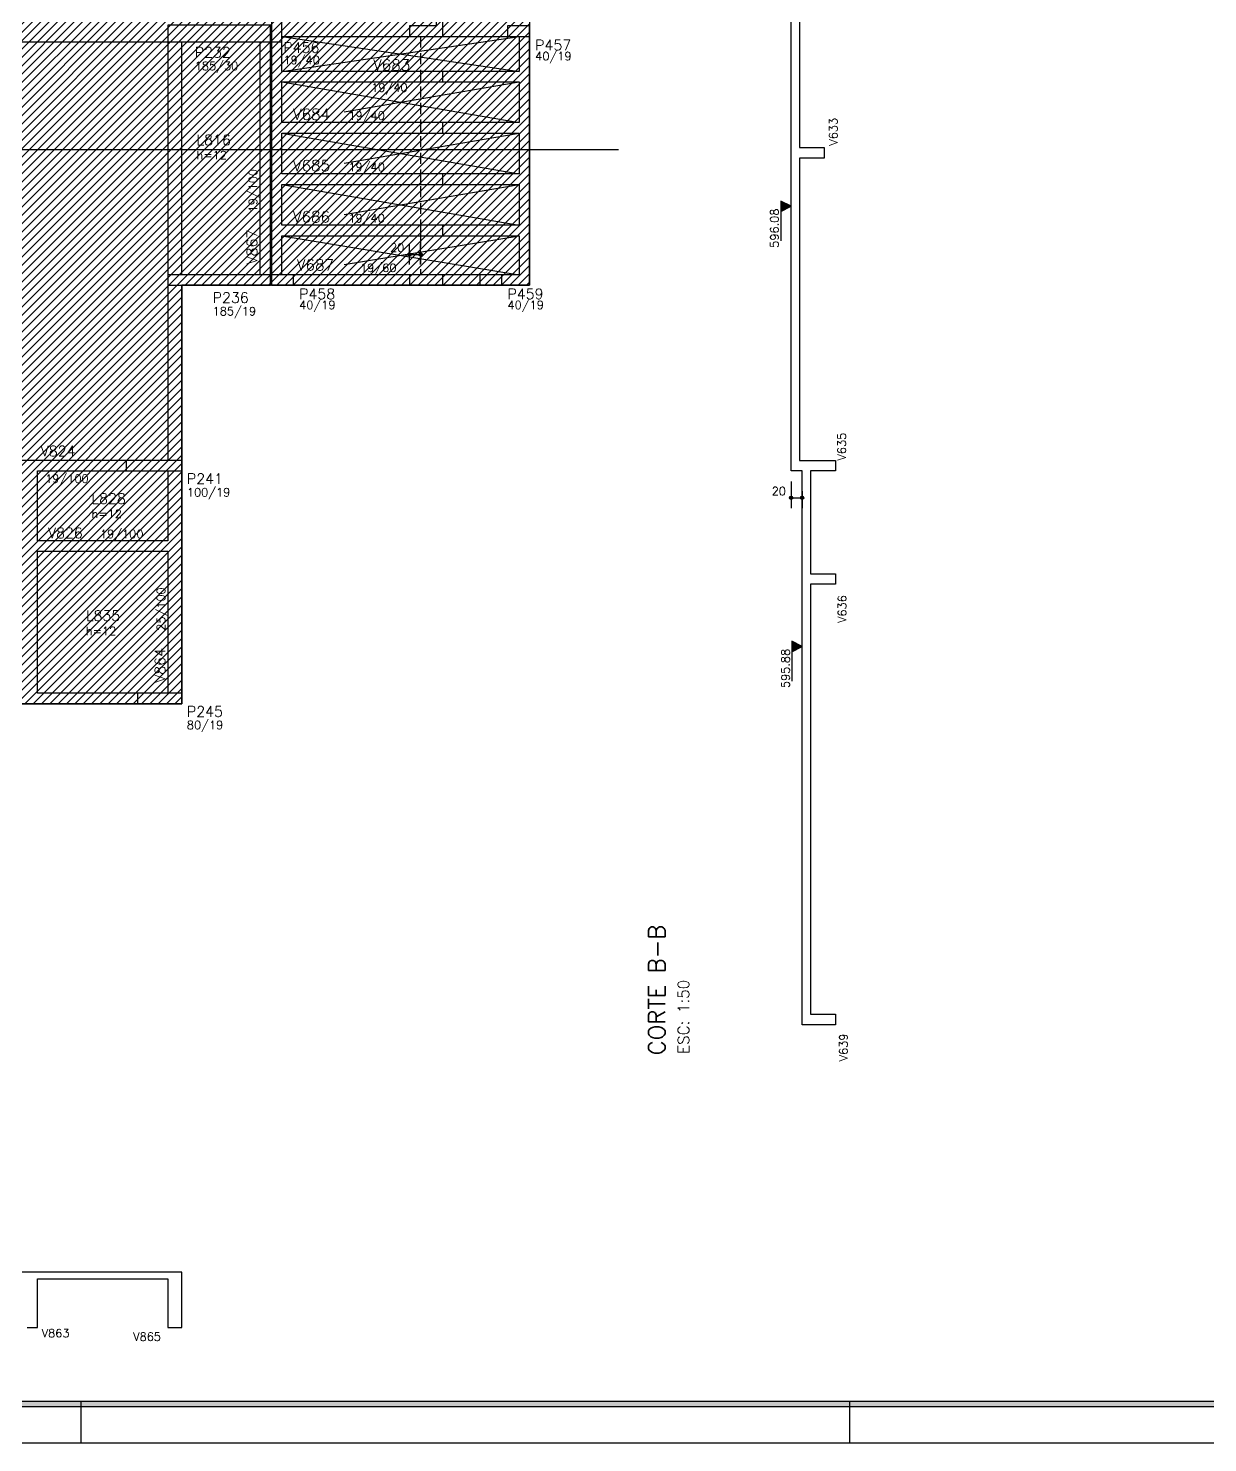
# Model space of a CAD drawing. Extents: x -9640 to 3028, y -691 to 5617.
# Drawn here: x -1229 to 899, y -691 to 1861 of the extents above; entities that cross this region are included whole.
import ezdxf

# ---------------------------------------------------------------- set-up
doc = ezdxf.new("R2010")
doc.units = 0
doc.header["$LTSCALE"] = 100
doc.header["$MEASUREMENT"] = 0
doc.linetypes.add('ESTILO_TQS_0002', pattern=[0.3, 0.2, -0.1])
doc.layers.get('0').update_dxf_attribs({"color": 245, "linetype": 'CONTINUOUS'})
for name, color, linetype in [('01', 7, 'CONTINUOUS'), ('10', 7, 'CONTINUOUS'), ('104', 5, 'CONTINUOUS'), ('11', 7, 'CONTINUOUS'), ('12', 7, 'CONTINUOUS'), ('13', 7, 'CONTINUOUS'), ('16', 5, 'CONTINUOUS'), ('18', 4, 'CONTINUOUS'), ('19', 5, 'CONTINUOUS'), ('210', 7, 'ESTILO_TQS_0002'), ('221', 102, 'CONTINUOUS'), ('224', 7, 'CONTINUOUS'), ('242', 7, 'CONTINUOUS'), ('30', 7, 'CONTINUOUS'), ('4', 3, 'CONTINUOUS'), ('8', 7, 'CONTINUOUS'), ('9', 3, 'CONTINUOUS')]:
    doc.layers.add(name, color=color, linetype=linetype)
doc.styles.get("Standard").update_dxf_attribs({"font": 'ROMANS.SHX'})

msp = doc.modelspace()

# ---------------------------------------------------------------- hatches: boundary and pattern name
at = {"layer": '104', "linetype": 'Continuous'}
h = msp.add_hatch(dxfattribs=at)
h.set_pattern_fill('ANSI31', color=256, scale=85)
h.paths.add_polyline_path([(-2256.626024, 4326.596), (-1861.626, 4326.596), (-1347.626, 4326.596), (-952.626, 4326.596), (-952.626, 3571.596031), (-324.626, 3571.596031), (-324.626, 1397.596), (-952.626, 1397.596), (-952.626, 642.596), (-2256.626021, 642.596), (-2256.626, 1397.596), (-2416.626, 1397.596), (-2416.626, 1867.096), (-2306.626, 1867.096), (-2306.626, 2387.596), (-2416.626007, 2387.596), (-2416.626007, 3571.596031), (-2256.626024, 3571.596031)])

# ---------------------------------------------------------------- linework, layer by layer
for p, q in [((128.476249, 1549.653734), (128.476249, 1477.653749)), ((147.226258, 1540.278734), (128.476249, 1549.653734)), ((147.226258, 1540.278734), (128.476249, 1530.903716)), ((130.148463, 1531.739814), (130.148463, 1548.817671)), ((131.820624, 1532.575912), (131.820624, 1547.981573)), ((133.49282, 1533.41201), (133.49282, 1547.145511)), ((135.164981, 1534.248073), (135.164981, 1546.309413)), ((136.837142, 1535.084171), (136.837177, 1545.473314)), ((138.509338, 1535.920269), (138.509338, 1544.637252)), ((140.181543, 1536.756367), (140.181508, 1543.801154)), ((141.853749, 1537.592466), (141.853704, 1542.965056)), ((143.525909, 1538.428564), (143.525909, 1542.128957)), ((145.19807, 1539.264626), (145.19807, 1541.292841)), ((148.476249, 755.199465), (148.476249, 683.19948)), ((167.226258, 745.824465), (148.476249, 755.199465)), ((167.226258, 745.824465), (148.476249, 736.449447)), ((150.148463, 737.285545), (150.148463, 754.363402)), ((151.820624, 738.121643), (151.820624, 753.527304)), ((153.49282, 738.957741), (153.49282, 752.691242)), ((155.164981, 739.793804), (155.164981, 751.855143)), ((156.837142, 740.629902), (156.837177, 751.019045)), ((158.509338, 741.466), (158.509338, 750.182983)), ((160.181543, 742.302098), (160.181508, 749.346884)), ((161.853749, 743.138196), (161.853704, 748.510786)), ((163.525909, 743.974295), (163.525909, 747.674688)), ((165.19807, 744.810357), (165.19807, 746.838572)), ((-1134.575601, -615.886928), (-1134.575601, -690.886928)), ((252.924399, -615.886928), (252.924399, -690.886928))]:
    msp.add_line(p, q)
for points in [[(-9639.575601, -690.886928), (3027.924399, -690.886928), (3027.924399, 5616.613072), (-9639.575601, 5616.613072), (-9639.575601, -690.886928)], [(2952.924399, -615.886928), (2952.924399, -626.386928), (-9462.575601, -626.386928), (-9462.575601, 5552.113072), (2952.924399, 5552.113072), (2952.924399, 5541.613072), (-9452.075601, 5541.613072), (-9452.075601, -615.886928), (2952.924399, -615.886928)], [(-9452.075601, -615.886928), (2952.924399, -615.886928), (2952.924399, 5541.613072), (-9452.075601, 5541.613072), (-9452.075601, -615.886928)], [(128.476249, 1530.903716), (147.226258, 1540.278734), (128.476249, 1549.653734), (128.476249, 1530.903716)], [(148.476249, 736.449447), (167.226258, 745.824465), (148.476249, 755.199465), (148.476249, 736.449447)]]:
    msp.add_lwpolyline(points)
for points in [[(2952.924399, -626.386928), (-9462.575601, -626.386928), (-9452.075601, -615.886928)], [(2952.924399, -626.386928), (-9452.075601, -615.886928), (2952.924399, -615.886928)]]:
    msp.add_solid(points)
at = {"layer": '01'}
for points in [[(182.226258, 82.123518), (227.226258, 82.123518), (227.226258, 63.123518), (167.226258, 63.123518), (167.226258, 1062.596), (147.226258, 1062.596), (147.226258, 3186.096)], [(162.226258, 2396.096), (162.226258, 1646.096), (207.226258, 1646.096), (207.226258, 1627.096), (162.226258, 1627.096), (162.226258, 1081.596), (227.226258, 1081.596), (227.226258, 1062.596), (182.226258, 1062.596), (182.226258, 877.096), (227.226258, 877.096), (227.226258, 858.096), (182.226258, 858.096), (182.226258, 82.123518)], [(-771.626, 1846.596), (-364.626, 1846.596)], [(-343.626, 1846.596), (-343.626, 1783.596031)], [(-324.626, 1774.096031), (-324.626, 1846.596)], [(-1341.626, 1837.096), (-977.626, 1837.096)], [(-977.626, 1837.096), (-977.626, 1416.596)], [(-952.626, 1416.596), (-952.626, 1837.096)], [(-811.626, 1837.096), (-811.626, 1416.596)], [(-792.626, 1416.596), (-792.626, 1837.096)], [(-790.626, 1837.096), (-790.626, 1774.096031)], [(-771.626, 1783.596031), (-771.626, 1837.096)], [(-790.626, 1774.096031), (-790.626, 1681.596031)], [(-343.626, 1783.596031), (-771.626, 1783.596031)], [(-771.626, 1691.096031), (-771.626, 1764.596031)], [(-771.626, 1764.596031), (-343.626, 1764.596031)], [(-343.626, 1764.596031), (-343.626, 1691.096031)], [(-324.626, 1681.596031), (-324.626, 1774.096031)], [(-343.626, 1691.096031), (-771.626, 1691.096031)], [(-790.626, 1681.596031), (-790.626, 1589.096031)], [(-771.626, 1598.596031), (-771.626, 1672.096031)], [(-771.626, 1672.096031), (-343.626, 1672.096031)], [(-343.626, 1672.096031), (-343.626, 1598.596031)], [(-324.626, 1589.096031), (-324.626, 1681.596031)], [(-790.626, 1589.096031), (-790.626, 1496.596031)], [(-343.626, 1598.596031), (-771.626, 1598.596031)], [(-324.626, 1496.596031), (-324.626, 1589.096031)], [(-771.626, 1506.096031), (-771.626, 1579.596031)], [(-771.626, 1579.596031), (-343.626, 1579.596031)], [(-343.626, 1579.596031), (-343.626, 1506.096031)], [(-343.626, 1506.096031), (-771.626, 1506.096031)], [(-790.626, 1496.596031), (-790.626, 1416.596)], [(-771.626, 1416.596), (-771.626, 1487.096031)], [(-771.626, 1487.096031), (-343.626, 1487.096031)], [(-343.626, 1487.096031), (-343.626, 1416.596)], [(-324.626, 1397.596), (-324.626, 1496.596031)], [(-414.626, 1416.596), (-750.626, 1416.596)], [(-343.626, 1416.596), (-374.626, 1416.596)], [(-977.626, 1397.596), (-977.626, 1081.596)], [(-952.626, 1081.596), (-952.626, 1397.596)], [(-750.626, 1397.596), (-414.626, 1397.596)], [(-374.626, 1397.596), (-324.626, 1397.596)], [(-1222.126, 1081.596), (-1317.626, 1081.596)], [(-1052.626, 1081.596), (-1222.126, 1081.596)], [(-1212.626, 936.596), (-1212.626, 1062.596)], [(-1212.626, 1062.596), (-1052.626, 1062.596)], [(-977.626, 1062.596), (-977.626, 936.596)], [(-952.626, 927.096), (-952.626, 1062.596)], [(-977.626, 936.596), (-1212.626, 936.596)], [(-952.626, 661.596), (-952.626, 927.096)], [(-1212.626, 661.596), (-1212.626, 917.596)], [(-1212.626, 917.596), (-977.626, 917.596)], [(-977.626, 917.596), (-977.626, 661.596)], [(-1386.626, 642.596), (-1222.126, 642.596)], [(-1222.126, 642.596), (-1032.626, 642.596)], [(-1032.626, 661.596), (-1212.626, 661.596)], [(-952.626, -483.022309), (-952.626, -383.022309), (-2256.626024, -383.022309)], [(-1231.626, -483.022309), (-1212.626, -483.022309), (-1212.626, -395.022309), (-977.626, -395.022309), (-977.626, -483.022309), (-952.626, -483.022309), (-952.626, -483.022309)]]:
    msp.add_lwpolyline(points, dxfattribs=at)
at = {"layer": '104', "linetype": 'Continuous'}
msp.add_lwpolyline([(-2256.626024, 4326.596), (-1861.626, 4326.596), (-1861.626, 4326.596), (-1347.626, 4326.596), (-1347.626, 4326.596), (-952.626, 4326.596), (-952.626, 3571.596031), (-324.626, 3571.596031), (-324.626, 1397.596), (-952.626, 1397.596), (-952.626, 642.596), (-2256.626021, 642.596), (-2256.626, 1397.596), (-2416.626, 1397.596), (-2416.626, 1867.096), (-2306.626, 1867.096), (-2306.626, 2387.596), (-2416.626007, 2387.596), (-2416.626007, 3571.596031), (-2256.626024, 3571.596031), (-2256.626024, 4326.596)], dxfattribs=at)
at = {"layer": '18'}
for p, q in [((-481.438579, 1846.596), (-481.438579, 1915.596)), ((-541.438579, 1865.596), (-541.438579, 1846.596)), ((-541.438579, 1846.596), (-481.438579, 1846.596)), ((-481.438579, 1783.596031), (-521.438579, 1783.596031)), ((-521.438579, 1783.596031), (-521.438579, 1764.596031)), ((-521.438579, 1764.596031), (-481.438579, 1764.596031)), ((-481.438579, 1764.596031), (-481.438579, 1783.596031)), ((-481.438579, 1691.096031), (-521.438579, 1691.096031)), ((-521.438579, 1691.096031), (-521.438579, 1672.096031)), ((-481.438579, 1672.096031), (-481.438579, 1691.096031)), ((-521.438579, 1672.096031), (-481.438579, 1672.096031)), ((-9253.123768, 1642.596), (-164.156192, 1642.596)), ((-481.438579, 1598.596031), (-521.438579, 1598.596031)), ((-521.438579, 1598.596031), (-521.438579, 1579.596031)), ((-481.438579, 1579.596031), (-481.438579, 1598.596031)), ((-521.438579, 1579.596031), (-481.438579, 1579.596031)), ((-481.438579, 1506.096031), (-521.438579, 1506.096031)), ((-521.438579, 1506.096031), (-521.438579, 1487.096031)), ((-481.438579, 1487.096031), (-481.438579, 1506.096031)), ((-521.438579, 1487.096031), (-481.438579, 1487.096031)), ((-481.438579, 1416.596), (-541.438579, 1416.596)), ((-541.438579, 1416.596), (-541.438579, 1397.596)), ((-481.438579, 1397.596), (-481.438579, 1416.596)), ((-541.438579, 1397.596), (-481.438579, 1397.596))]:
    msp.add_line(p, q, dxfattribs=at)
at = {"layer": '19'}
for p, q in [((-771.626, 1846.596), (-343.626, 1783.596031)), ((-771.626, 1783.596031), (-343.626, 1846.596)), ((-771.626, 1764.596031), (-343.626, 1691.096031)), ((-659.302664, 1710.385203), (-343.626, 1764.596031)), ((-771.626, 1672.096031), (-343.626, 1598.596031)), ((-659.302664, 1617.885203), (-343.626, 1672.096031)), ((-771.626, 1579.596031), (-343.626, 1506.096031)), ((-659.302664, 1525.385203), (-343.626, 1579.596031)), ((-771.626, 1487.096031), (-343.626, 1416.596)), ((-659.302664, 1435.097866), (-343.626, 1487.096031))]:
    msp.add_line(p, q, dxfattribs=at)
at = {"layer": '210'}
msp.add_line((-521.438579, 1846.596), (-521.438579, 1416.596), dxfattribs=at)
at = {"layer": '221', "color": 11, "linetype": 'Continuous'}
for p, q in [((-541.438579, 1435.346), (-541.438579, 1472.156372)), ((-521.438579, 1435.346), (-521.438579, 1472.156372)), ((-541.438579, 1453.406372), (-521.438579, 1453.406372)), ((-541.438579, 1416.596), (-541.438579, 1416.596)), ((-521.438579, 1416.596), (-521.438579, 1416.596)), ((147.226258, 1062.596), (147.226258, 1062.596)), ((147.226258, 1043.846), (147.226258, 995.456348)), ((167.226258, 1045.072162), (167.226258, 1045.072162)), ((167.226258, 1026.322162), (167.226258, 995.456348)), ((147.226258, 1014.206348), (167.226258, 1014.206348))]:
    msp.add_line(p, q, dxfattribs=at)
for centre, radius in [((-541.438579, 1453.406372), 3), ((-541.438579, 1453.406372), 1.5), ((-521.438579, 1453.406372), 3), ((-521.438579, 1453.406372), 1.5), ((147.226258, 1014.206348), 3), ((147.226258, 1014.206348), 1.5), ((167.226258, 1014.206348), 3), ((167.226258, 1014.206348), 1.5)]:
    msp.add_circle(centre, radius, dxfattribs=at)
at = {"layer": '242'}
for p, q in [((-885.125982, 1852.096), (-885.125982, 1852.096)), ((-781.126, 1857.096), (-781.126, 1857.096)), ((-344.626, 1856.096), (-344.626, 1856.096)), ((-885.125982, 1407.096), (-885.125982, 1407.096)), ((-770.626, 1407.096), (-770.626, 1407.096)), ((-394.626, 1407.096), (-394.626, 1407.096)), ((-1002.626, 1072.096), (-1002.626, 1072.096)), ((-992.626, 652.096), (-992.626, 652.096))]:
    msp.add_line(p, q, dxfattribs=at)
at = {"layer": '30'}
for points in [[(182.226258, 82.123518), (227.226258, 82.123518), (227.226258, 63.123518), (167.226258, 63.123518), (167.226258, 1062.596), (147.226258, 1062.596), (147.226258, 3186.096)], [(162.226258, 2396.096), (162.226258, 1646.096), (207.226258, 1646.096), (207.226258, 1627.096), (162.226258, 1627.096), (162.226258, 1081.596), (227.226258, 1081.596), (227.226258, 1062.596), (182.226258, 1062.596), (182.226258, 877.096), (227.226258, 877.096), (227.226258, 858.096), (182.226258, 858.096), (182.226258, 82.123518)], [(-541.438579, 1846.596), (-481.438579, 1846.596), (-481.438579, 1915.596), (-493.438579, 1915.596), (-493.438579, 1865.596), (-541.438579, 1865.596), (-541.438579, 1846.596)], [(-521.438579, 1764.596031), (-481.438579, 1764.596031), (-481.438579, 1783.596031), (-521.438579, 1783.596031), (-521.438579, 1764.596031)], [(-521.438579, 1672.096031), (-481.438579, 1672.096031), (-481.438579, 1691.096031), (-521.438579, 1691.096031), (-521.438579, 1672.096031)], [(-521.438579, 1579.596031), (-481.438579, 1579.596031), (-481.438579, 1598.596031), (-521.438579, 1598.596031), (-521.438579, 1579.596031)], [(-521.438579, 1487.096031), (-481.438579, 1487.096031), (-481.438579, 1506.096031), (-521.438579, 1506.096031), (-521.438579, 1487.096031)], [(-541.438579, 1397.596), (-481.438579, 1397.596), (-481.438579, 1416.596), (-541.438579, 1416.596), (-541.438579, 1397.596)], [(-952.626, -483.022309), (-952.626, -383.022309), (-2256.626024, -383.022309)], [(-1231.626, -483.022309), (-1212.626, -483.022309), (-1212.626, -395.022309), (-977.626, -395.022309), (-977.626, -483.022309), (-952.626, -483.022309), (-952.626, -483.022309)]]:
    msp.add_lwpolyline(points, dxfattribs=at)
at = {"layer": '4'}
for points in [[(-977.625964, 1837.096), (-792.626, 1837.096), (-792.626, 1867.096), (-977.625964, 1867.096), (-977.625964, 1837.096)], [(-790.626, 1837.096), (-771.626, 1837.096), (-771.626, 1877.096), (-790.626, 1877.096), (-790.626, 1837.096)], [(-364.626, 1846.596), (-324.626, 1846.596), (-324.626, 1865.596), (-364.626, 1865.596), (-364.626, 1846.596)], [(-977.625964, 1397.596), (-792.626, 1397.596), (-792.626, 1416.596), (-977.625964, 1416.596), (-977.625964, 1397.596)], [(-790.626, 1397.596), (-750.626, 1397.596), (-750.626, 1416.596), (-790.626, 1416.596), (-790.626, 1397.596)], [(-414.626, 1397.596), (-374.626, 1397.596), (-374.626, 1416.596), (-414.626, 1416.596), (-414.626, 1397.596)], [(-1052.626, 1062.596), (-952.626, 1062.596), (-952.626, 1081.596), (-1052.626, 1081.596), (-1052.626, 1062.596)], [(-1032.626, 642.596), (-952.626, 642.596), (-952.626, 661.596), (-1032.626, 661.596), (-1032.626, 642.596)]]:
    msp.add_lwpolyline(points, dxfattribs=at)

# ---------------------------------------------------------------- texts
for s, height, p in [('596.08', 15, (124.726249, 1465.278734)), ('595.88', 15, (144.726249, 670.824465)), ('ESC: 1:50', 20, (-36.859207, 10.69506))]:
    msp.add_text(s, height=height, rotation=90).set_placement(p)
at = {"layer": '10', "linetype": 'Continuous'}
for s, p in [('L816', (-925.796845, 1650.414072)), ('L828', (-1115.370402, 1003.226489)), ('L835', (-1125.518499, 791.87737))]:
    msp.add_text(s, height=18.75, dxfattribs=at).set_placement(p)
at = {"layer": '11', "linetype": 'Continuous'}
for s, rotation, p in [('19/40', 360, (-610.305634, 1746.926101)), ('19/100', 90, (-816.3135, 1529.096)), ('19/100', 360, (-1100.126, 941.2835)), ('25/100', 90, (-982.3135, 774.096))]:
    msp.add_text(s, height=15, rotation=rotation, dxfattribs=at).set_placement(p)
for s, p in [('19/40', (-651.626, 1696.096031)), ('19/40', (-651.626, 1603.596031)), ('19/40', (-651.626, 1511.096031)), ('19/60', (-630.626, 1421.596)), ('19/100', (-1199.052325, 1041.113452))]:
    msp.add_text(s, height=15, dxfattribs=at).set_placement(p)
at = {"layer": '12', "linetype": 'Continuous'}
for s, p in [('19/40', (-768.902096, 1796.426569)), ('40/19', (-314.626, 1803.596)), ('185/30', (-929.025583, 1785.928919)), ('185/19', (-896.756689, 1343.338711)), ('40/19', (-740.626, 1354.596)), ('40/19', (-364.626, 1354.596)), ('100/19', (-943.251, 1016.6585)), ('80/19', (-943.251, 596.6585))]:
    msp.add_text(s, height=15, dxfattribs=at).set_placement(p)
at = {"layer": '13', "linetype": 'Continuous'}
for p in [(-925.796845, 1624.914072), (-1115.370402, 977.726489), (-1125.518499, 766.37737)]:
    msp.add_text('h=12', height=15, dxfattribs=at).set_placement(p)
at = {"layer": '16'}
msp.add_text('CORTE B-B', height=30, rotation=90, dxfattribs=at).set_placement((-80.294122, 8.311182))
at = {"layer": '221', "color": 11, "linetype": 'Continuous'}
for p in [(-576.438574, 1457.906372), (112.226263, 1018.706348)]:
    msp.add_text('20', height=15, dxfattribs=at).set_placement(p)
at = {"layer": '224'}
for s, p in [('V633', (230.847344, 1649.490112)), ('V635', (246.155146, 1081.325587)), ('V636', (246.910193, 788.228129)), ('V639', (249.221431, -2.8001))]:
    msp.add_text(s, height=15, rotation=90, dxfattribs=at).set_placement(p)
for s, p in [('V863', (-1205.292965, -500.72545)), ('V865', (-1040.158676, -506.995764))]:
    msp.add_text(s, height=15, dxfattribs=at).set_placement(p)
at = {"layer": '8', "linetype": 'Continuous'}
for s, height, rotation, p in [('V683', 20, 360, (-606.961495, 1785.067629)), ('V867', 18.75, 90, (-816.3135, 1435.346)), ('V824', 18.75, 360, (-1206.994078, 1089.016048)), ('V826', 18.75, 360, (-1193.876, 941.2835)), ('V864', 18.75, 90, (-982.3135, 680.346))]:
    msp.add_text(s, height=height, rotation=rotation, dxfattribs=at).set_placement(p)
for s, p in [('V684', (-751.626, 1696.096031)), ('V685', (-751.626, 1603.596031)), ('V686', (-751.626, 1511.096031)), ('V687', (-744.640441, 1424.411434))]:
    msp.add_text(s, height=20, dxfattribs=at).set_placement(p)
at = {"layer": '9', "linetype": 'Continuous'}
for s, p in [('P457', (-314.626, 1821.596)), ('P232', (-929.025583, 1808.428919)), ('P456', (-769.220488, 1817.219143)), ('P236', (-896.756689, 1365.838711)), ('P458', (-740.626, 1372.596)), ('P459', (-364.626, 1372.596)), ('P241', (-943.251, 1039.1585)), ('P245', (-943.251, 619.1585))]:
    msp.add_text(s, height=18.75, dxfattribs=at).set_placement(p)

doc.saveas('drawing.dxf')
